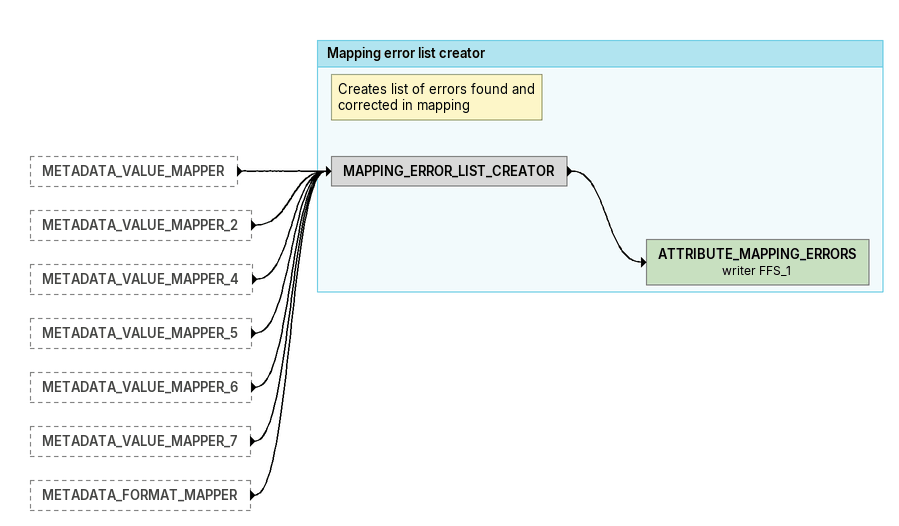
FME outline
METADATA_VALUE_MAPPER [outside]
    -> MAPPING_ERROR_LIST_CREATOR
METADATA_VALUE_MAPPER_2 [outside]
    -> MAPPING_ERROR_LIST_CREATOR
METADATA_VALUE_MAPPER_4 [outside]
    -> MAPPING_ERROR_LIST_CREATOR
METADATA_VALUE_MAPPER_5 [outside]
    -> MAPPING_ERROR_LIST_CREATOR
METADATA_VALUE_MAPPER_6 [outside]
    -> MAPPING_ERROR_LIST_CREATOR
METADATA_VALUE_MAPPER_7 [outside]
    -> MAPPING_ERROR_LIST_CREATOR
METADATA_FORMAT_MAPPER [outside]
    -> MAPPING_ERROR_LIST_CREATOR

Bookmark: Mapping error list creator
Note: Creates list of errors found and corrected in mapping
MAPPING_ERROR_LIST_CREATOR
    -> ATTRIBUTE_MAPPING_ERRORS (writer FFS_1)
ATTRIBUTE_MAPPING_ERRORS (writer FFS_1)
